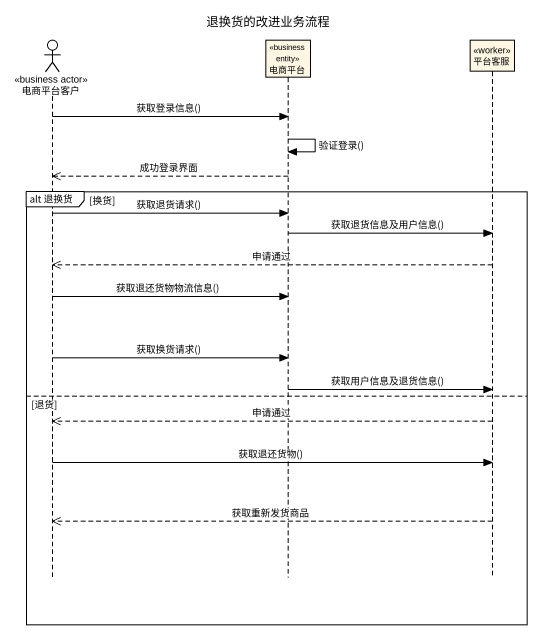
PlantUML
@startuml
title 退换货的改进业务流程
hide footbox
actor 电商平台客户 <<business actor>>
participant 电商平台 <<business entity>>
participant 平台客服 <<worker>>

电商平台客户 -> 电商平台 : 获取登录信息()
电商平台 -> 电商平台 : 验证登录()
电商平台 -->> 电商平台客户 : 成功登录界面
group alt 退换货 [换货]
  电商平台客户 -> 电商平台 : 获取退货请求()
  电商平台 -> 平台客服 : 获取退货信息及用户信息()
  平台客服 -->> 电商平台客户 : 申请通过
  电商平台客户 -> 电商平台 : 获取退还货物物流信息()
  电商平台客户 -> 电商平台 : 获取换货请求()
  电商平台 -> 平台客服 : 获取用户信息及退货信息()
else 退货
  平台客服 -->> 电商平台客户 : 申请通过
  电商平台客户 -> 平台客服 : 获取退还货物()
  平台客服 -->> 电商平台客户 : 获取重新发货商品
end
@enduml
